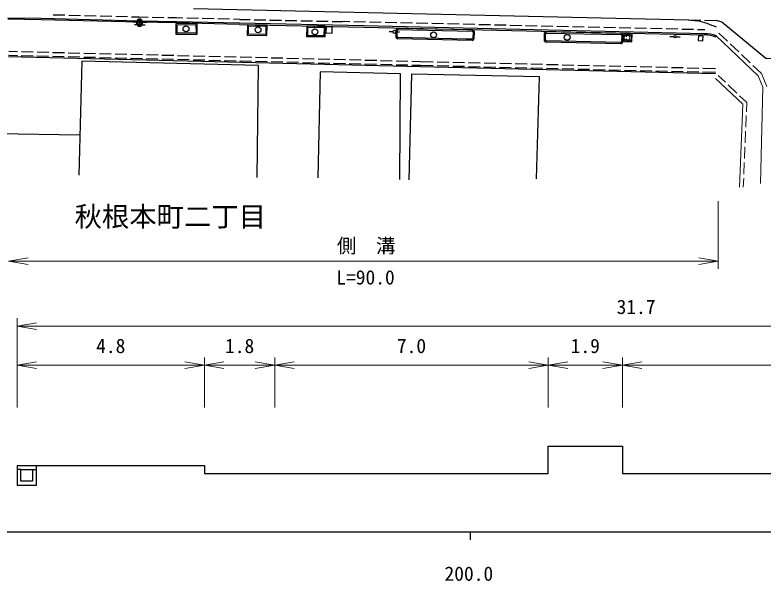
# Model space of a CAD drawing. Units: millimetres at full size, sheet at 1:1000, with parts at other scales. Extents: x 40000 to 680000, y 20000 to 380000.
# Drawn here: x 209738 to 305506, y 198715 to 271186 of the extents above; entities that cross this region are included whole.
import ezdxf
from ezdxf.enums import TextEntityAlignment as Align

# ---------------------------------------------------------------- set-up
doc = ezdxf.new("R2010")
doc.units = ezdxf.units.MM
doc.header["$LTSCALE"] = 1000
for name, color, linetype, lineweight in [('M-BGD', 7, 'Continuous', 25), ('M-STR-HTXT', 7, 'Continuous', 13), ('M-STR-STRC', 7, 'Continuous', 25), ('M-TTL-BAND', 7, 'Continuous', 25), ('M-WORK', 1, 'Continuous', 13)]:
    doc.layers.add(name, color=color, linetype=linetype, lineweight=lineweight)
doc.styles.add('ＭＳ ゴシック', font='')
doc.styles.get('ＭＳ ゴシック').set_extended_font_data('MS Gothic')

# ---------------------------------------------------------------- blocks, each defined once
blk = doc.blocks.new('open_arrow')
at = {"color": 0, "linetype": 'Continuous', "lineweight": -2}
blk.add_lwpolyline([(7.5, 1.25), (0, 0), (7.5, -1.25)], dxfattribs=at)

msp = doc.modelspace()

# ---------------------------------------------------------------- linework, layer by layer
at = {"layer": 'M-BGD'}
for p, q in [((216140, 271142), (214640, 271180)), ((218139, 271091), (216640, 271129)), ((220139, 271040), (218639, 271078)), ((222138, 270989), (220638, 271027)), ((213112, 270720), (208812, 270795)), ((225644, 270401), (213112, 270720)), ((224137, 270938), (222638, 270976)), ((225655, 270899), (224637, 270925)), ((225316, 270234), (224818, 270276)), ((225439, 269891), (225440, 270516)), ((225440, 270516), (225450, 270578)), ((225450, 270578), (225473, 270621)), ((225473, 270621), (225515, 270666)), ((225515, 270666), (225561, 270691)), ((225561, 270691), (225628, 270703)), ((225628, 270703), (225753, 270703)), ((230423, 270309), (225644, 270401)), ((226794, 270878), (225655, 270899)), ((225736, 270103), (225737, 270578)), ((225753, 270703), (225821, 270690)), ((225821, 270690), (225865, 270665)), ((225865, 270665), (225908, 270623)), ((225908, 270623), (225933, 270575)), ((225933, 270575), (225940, 270515)), ((225940, 270515), (225939, 269890)), ((226064, 270221), (226564, 270245)), ((228794, 270839), (227294, 270868)), ((230433, 270808), (229294, 270830)), ((233051, 270106), (230331, 270073)), ((230331, 270073), (230347, 268713)), ((238500, 270124), (230423, 270309)), ((231223, 270790), (230433, 270808)), ((233222, 270744), (231722, 270778)), ((233067, 268746), (233051, 270106)), ((235221, 270698), (233722, 270732)), ((237221, 270652), (235721, 270687)), ((238510, 270623), (237721, 270641)), ((254398, 269778), (238500, 270124)), ((238510, 270623), (239842, 270594)), ((240342, 270583), (241842, 270551)), ((242341, 270541), (243841, 270508)), ((244341, 270498), (245841, 270466)), ((246341, 270455), (247840, 270423)), ((248340, 270412), (249840, 270380)), ((250340, 270369), (251671, 270341)), ((252612, 270319), (251671, 270341)), ((254611, 270273), (253112, 270308)), ((256611, 270227), (255111, 270262)), ((258610, 270182), (257111, 270216)), ((260610, 270136), (259110, 270170)), ((262609, 270090), (261110, 270124)), ((264609, 270044), (263109, 270078)), ((295905, 270584), (297130, 270454)), ((296007, 270575), (297532, 270540)), ((298032, 270528), (299556, 270493)), ((225536, 269904), (225061, 269905)), ((225449, 269828), (225439, 269891)), ((225474, 269781), (225449, 269828)), ((225514, 269741), (225474, 269781)), ((225559, 269716), (225514, 269741)), ((225626, 269703), (225559, 269716)), ((225751, 269703), (225626, 269703)), ((225819, 269713), (225751, 269703)), ((225864, 269740), (225819, 269713)), ((225909, 269783), (225864, 269740)), ((225929, 269828), (225909, 269783)), ((225939, 269890), (225929, 269828)), ((225936, 269903), (226411, 269902)), ((238497, 269974), (254395, 269628)), ((239488, 269932), (239471, 268582)), ((242007, 269901), (239488, 269932)), ((241991, 268551), (242007, 269901)), ((247093, 269770), (247073, 268401)), ((249463, 269735), (247093, 269770)), ((247225, 268548), (247241, 269618)), ((247241, 269618), (249311, 269587)), ((248028, 269756), (248026, 269606)), ((248963, 269742), (248961, 269592)), ((249311, 269587), (249295, 268517)), ((249456, 269300), (249306, 269302)), ((249442, 268365), (249463, 269735)), ((249563, 269676), (249554, 268886)), ((250353, 269666), (249563, 269676)), ((250344, 268876), (250353, 269666)), ((254395, 269628), (297987, 268629)), ((297999, 268779), (254398, 269778)), ((258531, 269226), (258495, 268416)), ((258646, 268430), (258681, 269200)), ((268297, 269265), (258797, 269474)), ((258814, 269324), (268262, 269116)), ((266608, 269998), (265109, 270033)), ((268608, 269952), (267108, 269987)), ((270607, 269907), (269108, 269941)), ((272607, 269861), (271107, 269895)), ((274606, 269815), (273106, 269849)), ((276606, 269769), (275106, 269803)), ((278605, 269723), (277105, 269758)), ((280605, 269677), (279105, 269712)), ((282604, 269632), (281104, 269666)), ((284603, 269586), (283104, 269620)), ((286603, 269540), (285103, 269574)), ((288602, 269494), (287103, 269528)), ((290602, 269448), (289102, 269483)), ((292601, 269402), (291102, 269437)), ((294601, 269357), (293101, 269391)), ((296600, 269311), (295101, 269345)), ((298041, 269278), (297100, 269299)), ((230347, 268713), (233067, 268746)), ((239471, 268582), (241991, 268551)), ((249443, 268365), (247073, 268401)), ((247079, 268836), (247229, 268833)), ((249295, 268517), (247225, 268548)), ((247572, 268393), (247575, 268543)), ((248507, 268379), (248510, 268529)), ((249554, 268886), (250344, 268876)), ((258099, 269020), (257623, 269020)), ((258499, 269019), (258973, 269018)), ((268399, 268970), (268365, 268216)), ((268513, 268180), (268551, 268993)), ((277485, 268759), (277486, 267957)), ((277637, 267988), (277636, 268728)), ((287325, 268820), (277740, 269009)), ((277768, 268858), (287303, 268671)), ((287421, 268546), (287387, 267763)), ((287570, 268559), (287535, 267736)), ((287670, 268773), (287648, 267773)), ((288740, 268750), (287670, 268773)), ((288718, 267750), (288740, 268750)), ((294080, 268396), (293555, 268397)), ((294380, 268396), (294905, 268395)), ((297226, 268496), (297212, 267896)), ((297826, 268482), (297226, 268496)), ((297812, 267883), (297826, 268482)), ((268248, 267932), (258749, 268145)), ((287280, 267497), (277730, 267707)), ((287265, 267648), (277764, 267858)), ((287648, 267773), (288718, 267750)), ((297212, 267896), (297812, 267883)), ((208944, 266538), (210061, 266510)), ((210561, 266498), (212061, 266461)), ((212560, 266449), (214060, 266412)), ((214560, 266400), (216059, 266363)), ((216559, 266351), (218059, 266314)), ((218559, 266302), (220058, 266265)), ((220558, 266253), (222058, 266216)), ((208928, 265888), (261648, 264595)), ((208931, 266038), (210049, 266011)), ((210549, 265998), (212048, 265962)), ((212548, 265949), (214048, 265913)), ((214548, 265900), (216047, 265863)), ((216547, 265851), (218047, 265814)), ((218546, 265802), (220046, 265765)), ((220546, 265753), (222045, 265716)), ((222545, 265704), (224045, 265667)), ((222557, 266204), (224057, 266167)), ((224545, 265655), (226044, 265618)), ((224557, 266155), (226056, 266118)), ((226544, 265606), (228044, 265569)), ((226556, 266106), (228056, 266069)), ((228543, 265557), (230043, 265520)), ((228556, 266057), (230055, 266020)), ((230543, 265508), (232042, 265471)), ((230555, 266008), (232055, 265971)), ((232542, 265459), (234042, 265422)), ((232554, 265959), (234054, 265922)), ((234542, 265410), (236041, 265373)), ((234554, 265910), (236053, 265873)), ((236541, 265361), (238041, 265324)), ((236553, 265861), (238053, 265824)), ((238540, 265312), (240040, 265275)), ((238553, 265812), (240052, 265775)), ((240552, 265763), (242052, 265726)), ((242551, 265714), (244051, 265677)), ((244551, 265665), (246050, 265628)), ((246550, 265616), (248050, 265579)), ((248550, 265567), (250049, 265530)), ((250549, 265518), (252049, 265481)), ((252548, 265469), (254048, 265432)), ((254548, 265420), (256047, 265383)), ((256547, 265371), (258047, 265334)), ((258547, 265322), (260046, 265285)), ((240540, 265263), (242039, 265226)), ((242539, 265214), (244039, 265177)), ((244539, 265165), (246038, 265128)), ((246538, 265116), (248038, 265079)), ((248537, 265067), (250037, 265030)), ((250537, 265018), (252036, 264981)), ((252536, 264969), (254036, 264932)), ((254536, 264920), (256035, 264883)), ((256535, 264871), (258035, 264834)), ((258534, 264822), (260034, 264785)), ((260534, 264773), (261652, 264745)), ((260546, 265273), (261664, 265245)), ((261648, 264595), (299400, 263696)), ((261652, 264745), (263283, 264706)), ((261664, 265245), (263294, 265206)), ((263782, 264695), (265282, 264659)), ((263794, 265194), (265294, 265159)), ((265782, 264647), (267281, 264611)), ((265794, 265147), (267293, 265111)), ((267781, 264599), (269281, 264564)), ((267793, 265099), (269293, 265063)), ((269781, 264552), (271280, 264516)), ((269792, 265051), (271292, 265016)), ((271780, 264504), (273280, 264468)), ((271792, 265004), (273291, 264968)), ((273780, 264456), (275279, 264421)), ((273791, 264956), (275291, 264920)), ((275779, 264409), (277279, 264373)), ((275791, 264909), (277290, 264873)), ((277778, 264361), (279278, 264325)), ((277790, 264861), (279290, 264825)), ((279790, 264813), (281289, 264778)), ((281789, 264766), (283289, 264730)), ((283788, 264718), (285288, 264682)), ((285788, 264670), (287287, 264635)), ((287787, 264623), (289287, 264587)), ((289787, 264575), (291286, 264539)), ((291786, 264527), (293286, 264492)), ((293786, 264480), (295285, 264444)), ((295785, 264432), (297285, 264396)), ((297784, 264384), (299415, 264346)), ((279778, 264313), (281277, 264278)), ((281777, 264266), (283277, 264230)), ((283777, 264218), (285276, 264182)), ((285776, 264170), (287276, 264135)), ((287776, 264123), (289275, 264087)), ((289775, 264075), (291275, 264039)), ((291774, 264027), (293274, 263992)), ((293774, 263980), (295273, 263944)), ((295773, 263932), (297273, 263896)), ((297773, 263885), (299404, 263846)), ((218054, 255782), (200374, 256120)), ((210500, 213000), (210000, 213000)), ((212000, 213000), (212500, 213000)), ((234000, 212500), (243000, 212500)), ((243000, 212500), (278000, 212500)), ((287500, 212500), (335000, 212500))]:
    msp.add_line(p, q, dxfattribs=at)
for points in [[(238496, 269973), (230419, 270158), (225640, 270250), (213109, 270569), (208810, 270645)], [(268222, 268083), (267516, 268099), (258773, 268294)], [(240737, 250379), (240923, 264708), (218304, 265280), (217920, 250681)], [(259013, 250105), (259080, 263645), (248817, 263903), (248513, 250323)], [(276502, 250188), (276883, 263254), (260501, 263603), (260158, 250063)], [(278000, 212500), (278000, 216000), (287500, 216000), (287500, 212500)], [(210000, 213500), (234000, 213500), (234000, 212500)], [(210000, 213500), (210000, 211000), (212500, 211000), (212500, 213500)]]:
    msp.add_lwpolyline(points, dxfattribs=at)
for points in [[(232903, 269954), (232916, 268894), (230495, 268865), (230483, 269925)], [(241855, 269753), (241843, 268703), (239623, 268730), (239636, 269780)], [(210500, 213000), (212000, 213000), (212000, 211500), (210500, 211500)]]:
    msp.add_lwpolyline(points, close=True, dxfattribs=at)
for centre, radius in [((225690, 270203), 373), ((225736, 269903), 200), ((225690, 270503), 75), ((225690, 270203), 75), ((225689, 269903), 75), ((231633, 269421), 375), ((240858, 269291), 375), ((248142, 269031), 375), ((258299, 269021), 200), ((263333, 268631), 375), ((280428, 268318), 375), ((288203, 268268), 469), ((288004, 268467), 56.2), ((294230, 268396), 150), ((288004, 268069), 56.2)]:
    msp.add_circle(centre, radius, dxfattribs=at)
for centre, radius, start, end in [((292467, 253238), 17837, 66.65361, 74.84728), ((258791, 269214), 260, 88.74072, 177.44712), ((258811, 269194), 130, 88.74062, 177.38131), ((268259, 268976), 140, 357.38134, 88.74062), ((268291, 269005), 260, 357.38131, 88.74072), ((258755, 268405), 260, 177.44712, 268.71818), ((258776, 268424), 130, 177.38131, 268.71817), ((268225, 268223), 140, 268.7179, 357.38134), ((268254, 268192), 260, 268.71818, 357.38131), ((277735, 268759), 250, 88.87082, 180.01584), ((277766, 268728), 130, 88.87672, 180.08117), ((287301, 268551), 120, 357.57556, 88.87672), ((287321, 268570), 250, 357.57282, 88.87082), ((288203, 268268), 287, 236.1951, 123.57524), ((298065, 264968), 3662, 66.8208, 91.22319), ((298082, 265008), 3771, 67.74819, 91.25976), ((277736, 267957), 250, 180.01584, 268.73642), ((277767, 267988), 130, 180.08117, 268.73642), ((287268, 267768), 120, 268.73642, 357.57556), ((287286, 267747), 250, 268.73642, 357.57282)]:
    msp.add_arc(centre, radius, start, end, dxfattribs=at)
at = {"layer": 'M-STR-HTXT'}
for p, q in [((299774, 247349), (299774, 238669)), ((208928, 239669), (299774, 239669)), ((210000, 220928), (210000, 232351)), ((210000, 231351), (368500, 231351)), ((234000, 220928), (234000, 227351)), ((243000, 220928), (243000, 227351)), ((278000, 220928), (278000, 227351)), ((287500, 220928), (287500, 227351)), ((210000, 226351), (234000, 226351)), ((234000, 226351), (243000, 226351)), ((243000, 226351), (278000, 226351)), ((278000, 226351), (287500, 226351)), ((287500, 226351), (335000, 226351))]:
    msp.add_line(p, q, dxfattribs=at)
at = {"layer": 'M-STR-STRC'}
msp.add_line((232574, 272029), (296007, 270575), dxfattribs=at)
msp.add_lwpolyline([(382700, 265514), (381894, 267028), (380559, 268227), (379258, 268722), (323384, 269925), (321412, 269120), (316549, 265295), (305855, 265633), (300235, 270253), (299556, 270493)], dxfattribs=at)
at = {"layer": 'M-TTL-BAND'}
for p, q in [((40000, 205000), (579000, 205000)), ((268000, 205000), (268000, 204000))]:
    msp.add_line(p, q, dxfattribs=at)
at = {"layer": 'M-WORK'}
for p, q in [((300948, 267825), (299854, 268861)), ((302400, 266449), (301311, 267481)), ((303851, 265073), (302762, 266105)), ((305308, 263692), (304214, 264729)), ((300686, 262567), (299774, 263427)), ((305982, 262016), (305308, 263692)), ((302141, 261195), (301049, 262224)), ((303416, 259992), (302504, 260852)), ((303368, 258804), (303416, 259992)), ((303288, 256806), (303348, 258304)), ((303208, 254807), (303268, 256306)), ((303128, 252809), (303188, 254308)), ((303048, 250810), (303108, 252309)), ((302981, 249123), (303028, 250311))]:
    msp.add_line(p, q, dxfattribs=at)
for points in [[(305174, 249612), (305480, 261925), (304885, 263404), (299510, 268499)], [(302481, 249143), (302907, 259784), (299431, 263063)]]:
    msp.add_lwpolyline(points, dxfattribs=at)

# ---------------------------------------------------------------- block references
at = {"layer": 'M-STR-HTXT', "xscale": 333, "yscale": 333}
for p in [(208928, 239669), (210000, 231351), (210000, 226351), (234000, 226351), (243000, 226351), (278000, 226351), (287500, 226351)]:
    msp.add_blockref('open_arrow', p, dxfattribs=at)
at = {"layer": 'M-STR-HTXT', "xscale": 333, "yscale": 333, "rotation": 180}
for p in [(299774, 239669), (234000, 226351), (243000, 226351), (278000, 226351), (287500, 226351)]:
    msp.add_blockref('open_arrow', p, dxfattribs=at)

# ---------------------------------------------------------------- texts
at = {"layer": 'M-BGD', "style": 'ＭＳ ゴシック'}
msp.add_text('秋根本町二丁目', height=2566, dxfattribs=at).set_placement((229623, 245378), align=Align.MIDDLE_CENTER)
at = {"layer": 'M-STR-HTXT', "style": 'ＭＳ ゴシック'}
msp.add_text('側\u3000溝', height=1833, dxfattribs=at).set_placement((254699, 241637), align=Align.MIDDLE_CENTER)
for s, p in [('L=90.0', (254615, 236128)), ('31.7', (289250, 232351)), ('4.8', (222000, 227351)), ('1.8', (238500, 227351)), ('7.0', (260500, 227351)), ('1.9', (282750, 227351))]:
    msp.add_text(s, height=1833, dxfattribs=at).set_placement(p, align=Align.BOTTOM_CENTER)
at = {"layer": 'M-TTL-BAND', "style": 'ＭＳ ゴシック'}
msp.add_text('200.0', height=1833, dxfattribs=at).set_placement((267844, 198195), align=Align.BOTTOM_CENTER)

doc.saveas('drawing.dxf')
